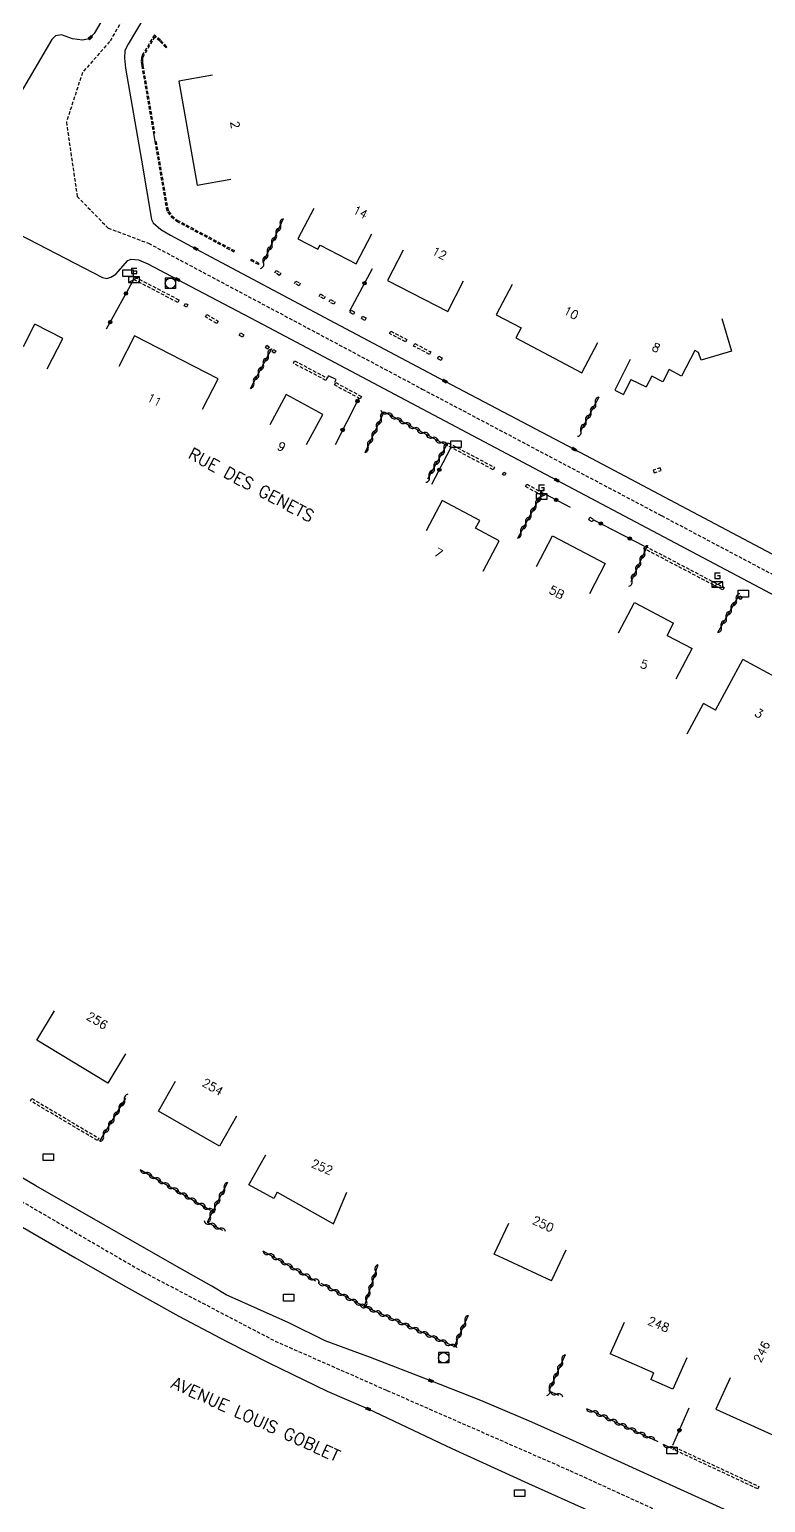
# Model space of a CAD drawing. Header units: millimetres. Extents: x 111000 to 112001, y 129999 to 131000.
# Drawn here: x 111584.7 to 111692.2, y 130617.7 to 130832.7 of the extents above; entities that cross this region are included whole.
import ezdxf
from ezdxf.enums import TextEntityAlignment as Align

# ---------------------------------------------------------------- set-up
doc = ezdxf.new("R2010")
doc.units = ezdxf.units.MM
doc.linetypes.add('DASHED', pattern=[0.75, 0.5, -0.25])
doc.layers.get('0').update_dxf_attribs({"linetype": 'CONTINUOUS'})
for name, color, linetype in [('W0001', 6, 'DASHED'), ('W0008', 7, 'CONTINUOUS'), ('W0100', 7, 'CONTINUOUS'), ('W0105', 7, 'CONTINUOUS'), ('W0112', 1, 'DASHED'), ('W0310', 3, 'CONTINUOUS'), ('W0322', 7, 'CONTINUOUS'), ('W0400', 7, 'CONTINUOUS'), ('W0420', 7, 'CONTINUOUS'), ('W0432', 7, 'CONTINUOUS'), ('W0989', 7, 'CONTINUOUS'), ('W0991', 7, 'CONTINUOUS'), ('W1471', 7, 'CONTINUOUS')]:
    doc.layers.add(name, color=color, linetype=linetype)
doc.styles.get("Standard").update_dxf_attribs({"font": 'romans.shx', "width": 0.85})

# ---------------------------------------------------------------- blocks, each defined once
blk = doc.blocks.new('T400')
for p, q in [((-0.15, 0.3), (0.15, 0.3)), ((-0.15, -0.25), (-0.15, 0.3)), ((-0.15, 0.15), (0.15, 0.15)), ((-0.15, 0), (0.15, 0)), ((0.15, 0.3), (0.15, -0.25)), ((-0.15, -0.15), (0.15, -0.15)), ((-0.15, -0.25), (-0.15, -0.3)), ((-0.15, -0.3), (0.15, -0.3)), ((0.15, -0.3), (0.15, -0.25))]:
    blk.add_line(p, q)
blk = doc.blocks.new('T420')
for p, q in [((0.75, 0.75), (-0.75, 0.75)), ((-0.75, 0.75), (-0.75, -0.75)), ((0.75, 0.75), (0.75, -0.75)), ((0.75, -0.75), (-0.75, -0.75))]:
    blk.add_line(p, q)
blk.add_ellipse((0, 0), major_axis=(-0.53, 0.53), ratio=1, start_param=3.926991, end_param=10.210176)
blk = doc.blocks.new('T1471')
at = {"color": 0, "linetype": 'Continuous', "flags": 128}
blk.add_lwpolyline([(-0.75, -0.5), (-0.75, 0.5), (0.75, 0.5), (0.75, -0.5), (-0.75, -0.5)], dxfattribs=at)
blk = doc.blocks.new('T432')
at = {"flags": 128}
for points in [[(0.8, 0.8), (-0.8, 0.8)], [(-0.8, 0.8), (-0.8, 0)], [(0.8, 0.8), (-0.8, 0)], [(-0.8, 0), (0.8, 0)], [(-0.4, 2.1), (-0.4, 1.3)], [(-0.4, 1.3), (0.4, 1.3)], [(-0.39, 2.1), (0.41, 2.1)], [(0, 1.7), (0.4, 1.7)], [(0.4, 1.3), (0.4, 1.7)], [(0.8, 0), (0.8, 0.8)]]:
    blk.add_lwpolyline(points, dxfattribs=at)
blk = doc.blocks.new('t322o')
at = {"color": 0, "linetype": 'Continuous'}
for radius in [0.25, 0.15]:
    blk.add_circle((0, 0), radius, dxfattribs=at)
blk = doc.blocks.new('t310o')
at = {"color": 0, "linetype": 'Continuous'}
for centre, start, end in [((-0.5, 0.38), 216.8699, 323.1304), ((0.5, -0.37), 36.8699, 143.1303)]:
    blk.add_arc(centre, 0.625, start, end, dxfattribs=at)

msp = doc.modelspace()

# ---------------------------------------------------------------- linework, layer by layer
at = {"layer": 'W0001'}
for points in [[(111695.86, 131000), (111686.16, 130983.54), (111673.28, 130961.6), (111662.49, 130942.96), (111652.08, 130924.98), (111639.94, 130904.82), (111627.92, 130884.54), (111605.83, 130847), (111596.39, 130830.96), (111592.42, 130826.45), (111590.07, 130819.21), (111591.65, 130808.37), (111596.15, 130803.76), (111602.07, 130801.53), (111642.01, 130780.26), (111676.96, 130761.78), (111710.23, 130744.18), (111733.39, 130731.92), (111740.51, 130728.23), (111751.43, 130724.54)], [(111298.4, 130829.82), (111325.24, 130813.92), (111354.71, 130796.59), (111372.73, 130786.07), (111411.85, 130763.39), (111425.87, 130756.03), (111438.29, 130747.96), (111471.14, 130728.4), (111530.12, 130693.28), (111573.06, 130667.78), (111601.28, 130651.4), (111620.55, 130641.31), (111636.88, 130634.11), (111663.59, 130622.41), (111688.77, 130610.89), (111705.38, 130603.27), (111731.24, 130591.25), (111763.09, 130576.46), (111796.48, 130560.87), (111815.14, 130551.81), (111829.8, 130543.33)]]:
    msp.add_lwpolyline(points, dxfattribs=at)
at = {"layer": 'W0008'}
msp.add_line((111613.41, 130648.08), (111611.32, 130649.32), dxfattribs=at)
for points in [[(111657.33, 130938.5), (111646.82, 130922.1), (111641.8, 130913.49), (111621.79, 130879.39), (111607.98, 130855.79), (111594.14, 130832.13), (111593.56, 130831.55), (111593.4, 130831.35), (111592.45, 130831.16), (111590.95, 130831.39), (111589.34, 130831.95), (111588.49, 130831.79), (111587.97, 130831.27), (111580.52, 130818.55)], [(111612.04, 130852.39), (111599.1, 130830.61), (111598.82, 130830.06), (111598.63, 130829.61), (111598.57, 130828.55), (111598.69, 130827.1), (111601.02, 130813.64), (111602.48, 130805), (111602.76, 130804.5), (111603.86, 130803.53), (111605.27, 130802.7), (111608.95, 130800.74), (111629.25, 130789.91), (111645.33, 130781.4), (111664.19, 130771.46), (111737.55, 130732.65)], [(111583.11, 130802.85), (111595.36, 130796.53), (111595.99, 130796.41), (111596.54, 130796.57), (111597.27, 130797.02), (111599.06, 130799), (111599.55, 130799.2), (111600.58, 130799.13), (111601.98, 130798.52), (111606.32, 130796.25), (111618.8, 130789.68), (111642.86, 130776.91), (111661.66, 130766.96), (111733.92, 130728.7)], [(111611.32, 130649.32), (111605.85, 130652.37), (111585.62, 130663.97), (111550.04, 130684.92)], [(111582.72, 130658.45), (111591.32, 130653.5), (111598.35, 130649.47), (111606.48, 130644.95), (111613.52, 130641.25), (111619.65, 130638.12), (111628.17, 130634.02), (111634.14, 130631.41), (111646.35, 130625.63), (111657.56, 130620.54), (111666.64, 130616.46)], [(111689.79, 130615.08), (111675.46, 130621.6), (111663.46, 130627.06), (111658.05, 130629.46), (111650.57, 130632.62), (111643.27, 130635.51), (111634.46, 130638.89), (111627.84, 130641.35), (111622.54, 130643.97), (111613.41, 130648.08)]]:
    msp.add_lwpolyline(points, dxfattribs=at)
at = {"layer": 'W0100'}
for p, q in [((111655.16, 130795.53), (111652.83, 130791.1)), ((111652.83, 130791.1), (111656.48, 130789.19)), ((111583.81, 130786.48), (111585.46, 130789.73)), ((111656.48, 130789.19), (111655.7, 130787.71)), ((111655.7, 130787.71), (111665.33, 130782.64)), ((111665.33, 130782.64), (111667.66, 130787.07)), ((111681.83, 130785.88), (111679.9, 130782.14)), ((111678.06, 130783.09), (111677.15, 130781.32)), ((111679.9, 130782.14), (111678.06, 130783.09)), ((111672.48, 130781.67), (111671.4, 130779.47)), ((111672.48, 130781.67), (111674.7, 130780.58)), ((111644.94, 130763.98), (111642.59, 130759.56)), ((111650.42, 130761.06), (111644.94, 130763.98)), ((111649.82, 130759.94), (111650.42, 130761.06)), ((111653.26, 130758.11), (111649.82, 130759.94)), ((111650.91, 130753.7), (111653.26, 130758.11)), ((111677.78, 130744.3), (111678.72, 130746.07)), ((111677.78, 130744.3), (111681.43, 130742.37)), ((111679.1, 130737.95), (111681.43, 130742.37)), ((111684.84, 130733.4), (111688.82, 130740.79)), ((111680.73, 130729.93), (111683.1, 130734.34)), ((111684.84, 130733.4), (111683.1, 130734.34)), ((111616.72, 130664.13), (111619.17, 130668.5)), ((111620.34, 130662.11), (111616.72, 130664.13)), ((111620.86, 130663.03), (111620.34, 130662.11)), ((111620.86, 130663.03), (111629.07, 130658.43)), ((111629.07, 130658.43), (111631.01, 130663.04)), ((111660.91, 130650.1), (111663.02, 130654.63)), ((111671.49, 130644.04), (111669.47, 130639.47)), ((111675.81, 130636.66), (111669.47, 130639.47)), ((111675.81, 130636.66), (111675.39, 130635.72))]:
    msp.add_line(p, q, dxfattribs=at)
for points in [[(111611.4, 130826.06), (111606.48, 130825.19), (111609.17, 130810.03), (111614.1, 130810.9)], [(111626.21, 130806.61), (111623.88, 130802.19), (111626.79, 130800.65), (111627.13, 130801.25), (111632.37, 130798.51), (111634.69, 130802.93)], [(111639.22, 130800.53), (111636.95, 130796.08), (111645.77, 130791.57), (111648.05, 130796.03)], [(111587.27, 130783.2), (111589.54, 130787.65), (111585.46, 130789.73)], [(111685.75, 130790.56), (111687.18, 130785.77), (111682.76, 130784.45), (111682.38, 130785.6), (111681.83, 130785.88)], [(111609.95, 130777.3), (111612.24, 130781.74), (111600.03, 130788.02), (111597.74, 130783.57)], [(111672.38, 130784.56), (111670.17, 130780.07), (111671.4, 130779.47)], [(111677.15, 130781.32), (111675.53, 130782.15), (111674.7, 130780.58)], [(111625.11, 130772.15), (111627.5, 130776.54), (111622.17, 130779.44), (111619.78, 130775.05)], [(111658.73, 130754.38), (111661.04, 130758.81), (111668.74, 130754.79), (111666.43, 130750.36)], [(111670.67, 130744.67), (111673.01, 130749.09), (111678.72, 130746.07)], [(111693.66, 130732.5), (111696.03, 130736.9), (111688.82, 130740.79)], [(111598.72, 130683.24), (111596.13, 130678.96), (111585.77, 130685.24), (111588.36, 130689.51)], [(111614.9, 130674.12), (111612.42, 130669.78), (111603.51, 130674.88), (111606, 130679.22)], [(111660.91, 130650.1), (111652.54, 130654), (111654.65, 130658.54)], [(111680.65, 130638.86), (111678.62, 130634.29), (111675.39, 130635.72)], [(111686.98, 130635.94), (111684.91, 130631.39), (111694.02, 130627.25), (111698.41, 130637.82)]]:
    msp.add_lwpolyline(points, dxfattribs=at)
at = {"layer": 'W0105'}
for p, q in [((111602.78, 130817.59), (111602.99, 130816.37)), ((111628.18, 130781.85), (111628.36, 130782.19)), ((111629.48, 130781.63), (111628.36, 130782.19)), ((111629.28, 130781.26), (111629.48, 130781.63))]:
    msp.add_line(p, q, dxfattribs=at)
at = {"layer": 'W0112'}
for p, q in [((111604.6, 130830.09), (111604.73, 130830.21)), ((111602.78, 130817.59), (111602.95, 130817.62)), ((111614.51, 130800.3), (111614.6, 130800.46)), ((111618.22, 130798.6), (111617.09, 130799.18)), ((111618.14, 130798.42), (111618.22, 130798.6)), ((111620.49, 130797.24), (111620.7, 130797.58)), ((111600.02, 130796.63), (111606.53, 130793.26)), ((111621.16, 130796.84), (111620.49, 130797.24)), ((111623.4, 130795.66), (111623.58, 130796.02)), ((111624.05, 130795.34), (111623.4, 130795.66)), ((111606.53, 130793.26), (111606.34, 130792.9)), ((111626.98, 130793.78), (111627.18, 130794.13)), ((111627.65, 130793.4), (111626.98, 130793.78)), ((111628.46, 130792.97), (111628.64, 130793.33)), ((111607.47, 130792.76), (111607.8, 130792.58)), ((111607.8, 130792.58), (111607.62, 130792.23)), ((111610.57, 130791.13), (111612.22, 130790.18)), ((111629.12, 130792.63), (111628.46, 130792.97)), ((111631.47, 130791.42), (111631.65, 130791.77)), ((111631.97, 130791.15), (111631.47, 130791.42)), ((111612.22, 130790.18), (111612.02, 130789.84)), ((111633.14, 130790.53), (111633.32, 130790.88)), ((111633.66, 130790.27), (111633.14, 130790.53)), ((111615.51, 130788.44), (111616, 130788.17)), ((111616, 130788.17), (111615.81, 130787.82)), ((111637.25, 130788.36), (111637.43, 130788.71)), ((111639.6, 130787.15), (111637.25, 130788.36)), ((111640.77, 130786.53), (111640.95, 130786.89)), ((111619.35, 130786.65), (111619.68, 130786.43)), ((111619.68, 130786.43), (111619.46, 130786.1)), ((111620.32, 130786.01), (111620.63, 130785.83)), ((111620.63, 130785.83), (111620.43, 130785.48)), ((111643.1, 130785.32), (111640.77, 130786.53)), ((111644.26, 130784.7), (111644.44, 130785.05)), ((111644.77, 130784.44), (111644.26, 130784.7)), ((111623.4, 130784.38), (111628.14, 130781.87)), ((111628.14, 130781.87), (111627.96, 130781.52)), ((111629.39, 130781.2), (111633.14, 130779.19)), ((111633.14, 130779.19), (111632.95, 130778.84)), ((111645.83, 130772.4), (111652.57, 130768.83)), ((111652.57, 130768.83), (111652.38, 130768.48)), ((111653.93, 130768.13), (111654.21, 130767.99)), ((111654.21, 130767.99), (111654.03, 130767.63)), ((111675.87, 130768.04), (111676.9, 130768.37)), ((111676.9, 130768.37), (111676.78, 130768.75)), ((111657.29, 130766.38), (111659.73, 130765.05)), ((111659.73, 130765.05), (111659.54, 130764.7)), ((111666.52, 130761.54), (111667.05, 130761.24)), ((111667.05, 130761.24), (111666.86, 130760.89)), ((111674.56, 130757.34), (111686.1, 130751.29)), ((111686.1, 130751.29), (111685.92, 130750.93)), ((111688.44, 130750.06), (111688.72, 130749.89)), ((111688.72, 130749.89), (111688.51, 130749.55)), ((111584.82, 130676.38), (111585.03, 130676.72)), ((111594.62, 130670.57), (111584.82, 130676.38)), ((111678.65, 130625.51), (111678.81, 130625.87)), ((111691.01, 130619.74), (111678.65, 130625.51))]:
    msp.add_line(p, q, dxfattribs=at)
for points in [[(111604.73, 130830.21), (111603.82, 130831.18), (111602.92, 130831.94), (111601.21, 130829.07), (111601.03, 130828.6), (111601.01, 130827.99), (111601.07, 130827.46), (111602.78, 130817.59)], [(111604.6, 130830.09), (111603.7, 130831.05), (111602.97, 130831.67), (111601.38, 130828.99), (111601.2, 130828.56), (111601.19, 130827.99), (111601.24, 130827.48), (111602.95, 130817.62)], [(111602.99, 130816.37), (111604.65, 130806.71), (111604.85, 130806.09), (111605.36, 130805.42), (111606.15, 130804.77), (111614.51, 130800.3)], [(111603.16, 130816.4), (111604.82, 130806.76), (111605.01, 130806.18), (111605.49, 130805.54), (111606.25, 130804.92), (111614.6, 130800.46)], [(111618.14, 130798.42), (111617.01, 130799), (111617.09, 130799.18)], [(111620.7, 130797.58), (111621.36, 130797.19), (111621.16, 130796.84)], [(111606.34, 130792.9), (111599.84, 130796.28), (111600.02, 130796.63)], [(111623.58, 130796.02), (111624.22, 130795.7), (111624.05, 130795.34)], [(111627.18, 130794.13), (111627.85, 130793.75), (111627.65, 130793.4)], [(111628.64, 130793.33), (111629.3, 130792.99), (111629.12, 130792.63)], [(111607.62, 130792.23), (111607.28, 130792.41), (111607.47, 130792.76)], [(111612.02, 130789.84), (111610.37, 130790.79), (111610.57, 130791.13)], [(111631.65, 130791.77), (111632.15, 130791.51), (111631.97, 130791.15)], [(111633.32, 130790.88), (111633.84, 130790.63), (111633.66, 130790.27)], [(111615.81, 130787.82), (111615.32, 130788.09), (111615.51, 130788.44)], [(111637.43, 130788.71), (111639.79, 130787.5), (111639.6, 130787.15)], [(111640.95, 130786.89), (111643.28, 130785.67), (111643.1, 130785.32)], [(111619.46, 130786.1), (111619.13, 130786.31), (111619.35, 130786.65)], [(111620.43, 130785.48), (111620.12, 130785.67), (111620.32, 130786.01)], [(111644.44, 130785.05), (111644.95, 130784.8), (111644.77, 130784.44)], [(111627.96, 130781.52), (111623.22, 130784.02), (111623.4, 130784.38)], [(111632.95, 130778.84), (111629.2, 130780.85), (111629.39, 130781.2)], [(111652.38, 130768.48), (111645.65, 130772.04), (111645.83, 130772.4)], [(111654.03, 130767.63), (111653.76, 130767.77), (111653.93, 130768.13)], [(111676.78, 130768.75), (111675.75, 130768.42), (111675.87, 130768.04)], [(111659.54, 130764.7), (111657.1, 130766.03), (111657.29, 130766.38)], [(111666.86, 130760.89), (111666.33, 130761.18), (111666.52, 130761.54)], [(111685.92, 130750.93), (111674.38, 130756.99), (111674.56, 130757.34)], [(111688.51, 130749.55), (111688.23, 130749.71), (111688.44, 130750.06)], [(111585.03, 130676.72), (111594.82, 130670.91), (111594.62, 130670.57)], [(111678.81, 130625.87), (111691.17, 130620.1), (111691.01, 130619.74)]]:
    msp.add_lwpolyline(points, dxfattribs=at)
at = {"layer": 'W0310'}
for p, q in [((111621.74, 130805.12), (111618.76, 130798.62)), ((111616.95, 130780.35), (111620.07, 130786.17)), ((111667.81, 130779.07), (111665.07, 130774.02)), ((111655.96, 130758.5), (111659.44, 130764.86)), ((111674.9, 130757.4), (111672.49, 130752.14)), ((111685.18, 130744.72), (111688.18, 130750.02)), ((111594.97, 130670.47), (111598.74, 130676.77)), ((111600.84, 130666.35), (111611.11, 130660.42)), ((111618.74, 130654.48), (111626.46, 130650.12)), ((111666, 130631.46), (111676.43, 130626.67)), ((111677.21, 130626.25), (111678.44, 130625.66))]:
    msp.add_line(p, q, dxfattribs=at)
for points in [[(111633.68, 130771.01), (111636.45, 130776.91), (111645.55, 130772.06), (111642.81, 130767.09)], [(111613.58, 130664.44), (111610.63, 130658.66), (111612.89, 130657.49)], [(111635.54, 130652.44), (111633.57, 130646.35), (111627.29, 130649.7)], [(111648.71, 130645.04), (111646.68, 130640.53), (111633.79, 130646.27), (111633.59, 130646.38)], [(111662.89, 130639.3), (111660.51, 130634.06), (111661.92, 130633.42)]]:
    msp.add_lwpolyline(points, dxfattribs=at)
at = {"layer": 'W0322'}
for p, q in [((111634.72, 130797.79), (111631.43, 130791.62)), ((111599.9, 130796.28), (111595.9, 130788.98)), ((111629.34, 130772.16), (111632.75, 130778.88)), ((111643.41, 130766.35), (111646.22, 130771.68)), ((111663.68, 130762.97), (111660.06, 130764.86)), ((111674.42, 130757.34), (111667.1, 130761.14)), ((111678.63, 130626.11), (111681, 130631.57))]:
    msp.add_line(p, q, dxfattribs=at)

# ---------------------------------------------------------------- block references
at = {"layer": 'W0310'}
for p, rotation in [((111621.32, 130804.21), 245.3206403651913), ((111620.07, 130801.48), 245.3206403651913), ((111620.7, 130802.84), 245.3206403651913), ((111618.82, 130798.76), 245.3206403651913), ((111619.44, 130800.12), 245.3206403651913), ((111618.83, 130783.87), 61.81319530414134), ((111619.54, 130785.2), 61.81319530414134), ((111618.13, 130782.55), 61.81319530414134), ((111617.42, 130781.23), 61.81319530414134), ((111667.33, 130778.19), 241.5303955490182), ((111636.02, 130775.99), 64.88315697104748), ((111636.88, 130776.68), 331.9495009468212), ((111638.2, 130775.97), 331.9495009468212), ((111665.9, 130775.56), 241.5303955490182), ((111666.62, 130776.87), 241.5303955490182), ((111634.74, 130773.27), 64.88315697104748), ((111635.38, 130774.63), 64.88315697104748), ((111639.52, 130775.27), 331.9495009468212), ((111640.85, 130774.56), 331.9495009468212), ((111642.17, 130773.86), 331.9495009468212), ((111643.49, 130773.15), 331.9495009468212), ((111665.19, 130774.24), 241.5303955490182), ((111634.1, 130771.92), 64.88315697104748), ((111644.82, 130772.45), 331.9495009468212), ((111645.22, 130771.47), 241.1112996510132), ((111643.77, 130768.84), 241.1112996510132), ((111644.5, 130770.15), 241.1112996510132), ((111643.05, 130767.53), 241.1112996510132), ((111659.32, 130764.64), 61.27082999910964), ((111658.6, 130763.32), 61.27082999910964), ((111657.16, 130760.69), 61.27082999910964), ((111657.88, 130762.01), 61.27082999910964), ((111656.44, 130759.38), 61.27082999910964), ((111674.48, 130756.49), 245.4429022340354), ((111673.24, 130753.76), 245.4429022340354), ((111673.86, 130755.12), 245.4429022340354), ((111672.61, 130752.4), 245.4429022340354), ((111687.89, 130749.51), 60.5070239736122), ((111687.15, 130748.2), 60.5070239736122), ((111685.68, 130745.59), 60.5070239736122), ((111686.41, 130746.9), 60.5070239736122), ((111598.56, 130676.47), 59.1164092427123), ((111597.79, 130675.19), 59.1164092427123), ((111596.25, 130672.61), 59.1164092427123), ((111597.02, 130673.9), 59.1164092427123), ((111595.48, 130671.32), 59.1164092427123), ((111601.7, 130665.85), 330.0190983811382), ((111603, 130665.1), 330.0190983811382), ((111604.3, 130664.35), 330.0190983811382), ((111605.6, 130663.6), 330.0190983811382), ((111613.13, 130663.55), 242.9138765988485), ((111606.9, 130662.85), 330.0190983811382), ((111608.2, 130662.1), 330.0190983811382), ((111609.5, 130661.35), 330.0190983811382), ((111612.44, 130662.21), 242.9138765988485), ((111610.8, 130660.6), 330.0190983811382), ((111611.08, 130659.54), 242.9138765988485), ((111611.76, 130660.88), 242.9138765988485), ((111611.08, 130658.43), 332.8209223491465), ((111612.41, 130657.74), 332.8209223491465), ((111619.62, 130653.99), 330.546207012479), ((111620.92, 130653.25), 330.546207012479), ((111622.23, 130652.51), 330.546207012479), ((111623.53, 130651.78), 330.546207012479), ((111624.84, 130651.04), 330.546207012479), ((111635.23, 130651.49), 252.0689220442337), ((111626.15, 130650.3), 330.546207012479), ((111627.75, 130649.46), 151.9005657896479), ((111629.07, 130648.75), 151.9005657896479), ((111634.31, 130648.64), 252.0689220442337), ((111634.77, 130650.07), 252.0689220442337), ((111630.4, 130648.05), 151.9005657896479), ((111631.72, 130647.34), 151.9005657896479), ((111633.04, 130646.63), 151.9005657896479), ((111633.85, 130647.21), 252.0689220442337), ((111633.84, 130646.25), 155.9821663596007), ((111635.21, 130645.64), 155.9821663596007), ((111636.58, 130645.03), 155.9821663596007), ((111637.95, 130644.42), 155.9821663596007), ((111648.3, 130644.12), 245.7104794805445), ((111639.32, 130643.81), 155.9821663596007), ((111640.69, 130643.2), 155.9821663596007), ((111642.06, 130642.59), 155.9821663596007), ((111647.69, 130642.76), 245.7104794805445), ((111643.43, 130641.98), 155.9821663596007), ((111644.8, 130641.37), 155.9821663596007), ((111646.17, 130640.75), 155.9821663596007), ((111647.07, 130641.39), 245.7104794805445), ((111662.47, 130638.39), 245.654239293826), ((111661.24, 130635.66), 245.654239293826), ((111661.85, 130637.02), 245.654239293826), ((111660.62, 130634.29), 245.654239293826), ((111661.65, 130633.54), 335.4144841603145), ((111666.91, 130631.04), 335.2933037201668), ((111668.27, 130630.42), 335.2933037201668), ((111669.64, 130629.79), 335.2933037201668), ((111671, 130629.16), 335.2933037201668), ((111672.36, 130628.54), 335.2933037201668), ((111673.73, 130627.91), 335.2933037201668), ((111675.09, 130627.28), 335.2933037201668), ((111678.11, 130625.82), 334.4499241733772)]:
    msp.add_blockref('t310o', p, dxfattribs=dict(at, rotation=rotation))
at = {"layer": 'W0322'}
for p, rotation in [((111633.61, 130795.7), 241.9468799152046), ((111598.76, 130794.2), 241.2890997505038), ((111596.48, 130790.03), 241.2890997505038), ((111632.57, 130778.51), 63.03009699798615), ((111630.41, 130774.28), 63.03009699798615), ((111644.52, 130768.46), 62.23845222330733), ((111661.57, 130764.07), 152.4803561148824), ((111668.1, 130760.62), 152.5498078411852), ((111672.32, 130758.43), 152.5498078411852), ((111679.58, 130628.29), 66.59289115444248)]:
    msp.add_blockref('t322o', p, dxfattribs=dict(at, rotation=rotation))
at = {"layer": 'W0400'}
for p, rotation in [((111593.56, 130831.55), 314.3694458007812), ((111608.95, 130800.74), 241.8551025399411), ((111606.32, 130796.25), 62.45068359375002), ((111645.33, 130781.4), 242.1058959951939), ((111664.19, 130771.46), 242.2146606451206), ((111661.66, 130766.96), 62.1107177734375), ((111643.27, 130635.51), 248.3997192382812), ((111634.14, 130631.41), 66.36184692382817)]:
    msp.add_blockref('T400', p, dxfattribs=dict(at, rotation=rotation))
at = {"layer": 'W0420'}
for p in [(111605.26, 130795.69), (111645.15, 130638.88)]:
    msp.add_blockref('T420', p, dxfattribs=at)
at = {"layer": 'W0432'}
for p in [(111599.96, 130795.82), (111659.45, 130764.17), (111685.13, 130751.32)]:
    msp.add_blockref('T432', p, dxfattribs=at)
at = {"layer": 'W1471'}
for p in [(111599.07, 130797.16), (111646.97, 130772.21), (111688.89, 130750.39), (111587.44, 130668.16), (111622.53, 130647.65), (111678.5, 130625.34), (111656.27, 130619.12)]:
    msp.add_blockref('T1471', p, dxfattribs=at)

# ---------------------------------------------------------------- texts
at = {"layer": 'W0989'}
for s, rotation, p in [('RUE DES GENETS', 332.1236, (111617.07, 130766.27)), ('AVENUE LOUIS GOBLET', 335.7185, (111617.71, 130629.9))]:
    msp.add_text(s, height=1.75, rotation=rotation, dxfattribs=at).set_placement(p, align=Align.MIDDLE)
at = {"layer": 'W0991'}
for s, height, rotation, p in [('2', 1.25, 280.0838, (111614.72, 130818.83)), ('14', 1.25, 332.3246, (111633, 130806.08)), ('12', 1.249, 332.9621, (111644.54, 130800.06)), ('10', 1.25, 332.2583, (111663.77, 130791.37)), ('8', 1.25, 334.2399, (111676.18, 130786.31)), ('11', 1.25, 332.8019, (111602.93, 130778.66)), ('9', 1.25, 331.4371, (111621.49, 130771.84)), ('7', 1.25, 331.9982, (111644.39, 130756.34)), ('5B', 1.249, 332.441, (111661.66, 130750.59)), ('5', 1.25, 341.8262, (111674.43, 130740.08)), ('3', 1.25, 327.4692, (111691.2, 130732.92)), ('256', 1.25, 328.793, (111594.58, 130688.09)), ('254', 1.25, 330.1871, (111611.44, 130678.4)), ('252', 1.25, 337.1468, (111627.42, 130666.72)), ('250', 1.25, 335.0125, (111659.68, 130658.4)), ('248', 1.249, 337.0521, (111676.54, 130643.75)), ('246', 1.25, 63.8611, (111691.59, 130639.75))]:
    msp.add_text(s, height=height, rotation=rotation, dxfattribs=at).set_placement(p, align=Align.MIDDLE)

doc.saveas('drawing.dxf')
